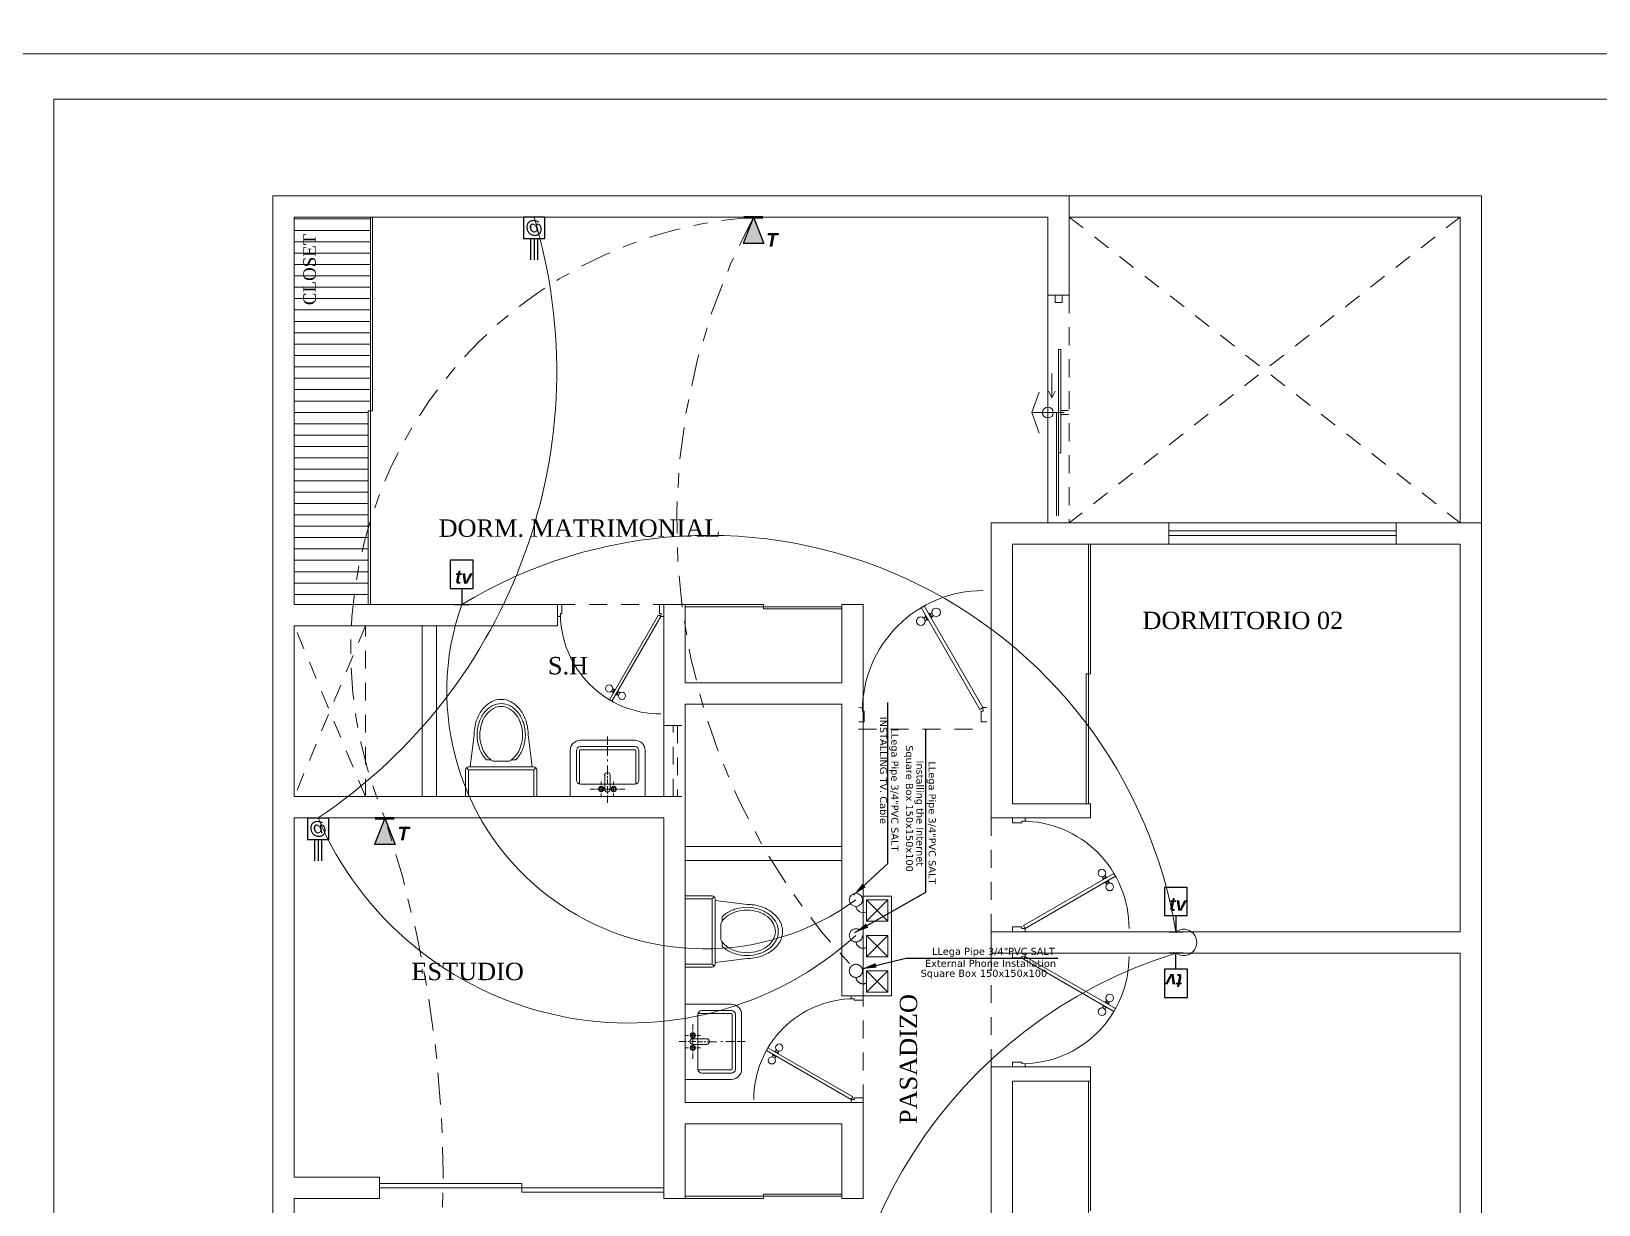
# Model space of a CAD drawing. Header units: millimetres. Extents: x -59 to 123, y 54 to 155.
# Drawn here: x -14.53 to -3.51, y 116.74 to 124.98 of the extents above; entities that cross this region are included whole.
import ezdxf
from ezdxf.enums import TextEntityAlignment as Align

# ---------------------------------------------------------------- set-up
doc = ezdxf.new("R2010")
doc.units = ezdxf.units.MM
for name, pattern in [('ACAD_ISO12W100', [21, 12, -3, 0, -3, 0, -3]), ('ACAD_ISO13W100', [36, 12, -3, 12, -3, 0, -3, 0, -3]), ('CENTER', [50.8, 31.75, -6.35, 6.35, -6.35]), ('CONTINUA', [0]), ('HIDDEN2', [0.1875, 0.125, -0.0625])]:
    doc.linetypes.add(name, pattern=pattern)
doc.layers.get('0').update_dxf_attribs({"lineweight": 9})
doc.layers.get('Defpoints').update_dxf_attribs({"lineweight": 0})
for name, color, linetype in [('A-PROY', 8, 'HIDDEN2'), ('A-TEX 010', 7, 'Continuous'), ('telefono', 54, 'Continuous'), ('TV', 140, 'ACAD_ISO12W100')]:
    doc.layers.add(name, color=color, linetype=linetype)
for name, color, linetype, lineweight in [('desague', 4, 'Continuous', 60), ('DET-CORTE', 86, 'Continuous', 50), ('HP-Mobiliario', 251, 'Continuous', 0), ('Internet', 150, 'ACAD_ISO13W100', 25), ('mobiliario', 7, 'Continuous', 0), ('murobajo', 7, 'Continuous', 30), ('MUROS', 7, 'Continuous', 80), ('PUERTAS', 7, 'Continuous', 9), ('SANITARIOS', 7, 'Continuous', 5), ('texto red', 7, 'Continuous', 9), ('VENTANA BAJA', 150, 'Continuous', 20), ('VENTANAS', 7, 'Continuous', 0), ('VIDRIO', 7, 'Continuous', 5)]:
    doc.layers.add(name, color=color, linetype=linetype, lineweight=lineweight)
doc.styles.add('david', font='arialbi.ttf', dxfattribs={"height": 0.05})
doc.styles.add('ROMANS', font='ROMANS.SHX', dxfattribs={"width": 1.35, "height": 0.29})
doc.styles.get("Standard").update_dxf_attribs({"font": 'arial.ttf'})
doc.styles.add('style4', font='verdanab.ttf', dxfattribs={"height": 0.1})
doc.styles.add('textcosan', font='verdana.ttf', dxfattribs={"height": 0.1})
doc.linetypes.add('FENCELINE2', pattern='A,6.35,-2.54,[132,ltypeshp.shx,S=2.54,R=0,X=-2.54,Y=0],-2.54,25.4', length=36.83)
doc.linetypes.add('TV', pattern='A,12.7,-5.08,["TV",Standard,S=2.54,R=0,X=-2.54,Y=-1.27],-5.08', length=22.86)
doc.dimstyles.new('dimension horizontal', dxfattribs={"dimtxt": 0.08, "dimasz": 0.1, "dimexe": 0.15, "dimexo": 0.3, "dimgap": 0.01, "dimtad": 2, "dimtih": 1, "dimtoh": 1, "dimzin": 1, "dimtxsty": 'style4', "dimblk": 'ARCHTICK', "dimcen": 0.08, "dimadec": 0, "dimazin": 0, "dimtfac": 1, "dimtmove": 0, "dimatfit": 3, "dimfxl": 1, "dimarcsym": 0})

# ---------------------------------------------------------------- blocks, each defined once
blk = doc.blocks.new('A$C45F17A5E')
at = {"color": 250, "lineweight": 0}
for p, q in [((0.13, 0.259), (0.13, 0.203)), ((0.144, 0.229), (0.144, 0)), ((0.158, 0.259), (0.158, 0.203))]:
    blk.add_line(p, q, dxfattribs=at)
blk.add_lwpolyline([(0.288, 0.052), (0.144, 0), (0, 0.052)], dxfattribs=at)
blk.add_circle((0.144, 0.114), 0.0379, dxfattribs=at)
blk = doc.blocks.new('rf67')
at = {"layer": 'PUERTAS', "ltscale": 0.075}
for p, q in [((2984.454, 394.896), (2984.429, 394.895)), ((2984.458, 394.069), (2984.429, 394.895)), ((2984.483, 394.07), (2984.454, 394.896)), ((2983.733, 394.439), (2983.698, 394.374)), ((2983.711, 394.48), (2983.733, 394.468)), ((2983.733, 394.468), (2983.722, 394.445)), ((2983.722, 394.445), (2983.733, 394.439)), ((2983.664, 394.391), (2983.698, 394.374)), ((2984.483, 394.07), (2984.458, 394.069)), ((2984.483, 394.07), (2984.472, 394.047)), ((2984.506, 394.058), (2984.483, 394.07)), ((2984.46, 394.053), (2984.425, 393.987)), ((2984.459, 393.969), (2984.425, 393.987)), ((2984.472, 394.047), (2984.46, 394.053))]:
    blk.add_line(p, q, dxfattribs=at)
at = {"layer": 'PUERTAS', "ltscale": 0.01}
for p, q in [((2984.409, 394.824), (2984.426, 394.825)), ((2984.41, 394.8), (2984.427, 394.801)), ((2984.425, 394.83), (2984.431, 394.83)), ((2984.427, 394.796), (2984.425, 394.83)), ((2984.427, 394.796), (2984.433, 394.796)), ((2984.462, 394.831), (2984.457, 394.831)), ((2984.464, 394.797), (2984.458, 394.797)), ((2984.464, 394.797), (2984.462, 394.831)), ((2984.479, 394.827), (2984.463, 394.826)), ((2984.48, 394.803), (2984.464, 394.802))]:
    blk.add_line(p, q, dxfattribs=at)
for centre in [(2984.382, 394.812), (2984.507, 394.816)]:
    blk.add_circle(centre, 0.0302, dxfattribs=at)
blk.add_arc((2984.471, 394.048), 0.848, 61.9779, 152.0448, dxfattribs=at)
blk = doc.blocks.new('A$C16406C30')
at = {"layer": 'HP-Mobiliario'}
for p, q in [((0.189, 0.5), (0, 0.5)), ((0.179, 0.48), (0, 0.48)), ((0.203, 0.494), (0.186, 0.477)), ((0.189, 0.03), (0.189, 0.47)), ((0.209, 0.02), (0.209, 0.48)), ((0.209, 0.468), (0.434, 0.44)), ((0.259, 0.322), (0.259, 0.353)), ((0.249, 0.194), (0.249, 0.306)), ((0.259, 0.147), (0.259, 0.178)), ((0, 0.02), (0.179, 0.02)), ((0, 0), (0.189, 0)), ((0.203, 0.006), (0.186, 0.023)), ((0.209, 0.032), (0.434, 0.06))]:
    blk.add_line(p, q, dxfattribs=at)
for points in [[(0.249, 0.306, -0.100268), (0.29, 0.354, -0.08725), (0.353, 0.387, -0.077598), (0.434, 0.4, -0.077598), (0.514, 0.387, -0.08725), (0.577, 0.354, -0.105601), (0.62, 0.303, -0.12364), (0.634, 0.25, -0.12364), (0.62, 0.197, -0.105601), (0.577, 0.146, -0.08725), (0.514, 0.113, -0.077598), (0.434, 0.1, -0.077598)], [(0.259, 0.353, -0.0362), (0.278, 0.37, -0.08725), (0.347, 0.406, -0.077598), (0.434, 0.42, -0.077598), (0.52, 0.406, -0.08725), (0.589, 0.37, -0.105601), (0.638, 0.313, -0.12364), (0.654, 0.25, -0.12364), (0.638, 0.187, -0.105601), (0.589, 0.13, -0.08725), (0.52, 0.094, -0.077598), (0.434, 0.08, -0.077598)], [(0.434, 0.44, -0.076393), (0.532, 0.425, -0.086437), (0.61, 0.384, -0.105872), (0.666, 0.32, -0.125404), (0.684, 0.25, -0.125404), (0.666, 0.18, -0.105872), (0.61, 0.116, -0.086437), (0.532, 0.075, -0.076393), (0.434, 0.06, -0.076393)], [(0.434, 0.1, -0.077598), (0.353, 0.113, -0.08725), (0.29, 0.146, -0.100268), (0.249, 0.194, -0.12364)], [(0.434, 0.08, -0.077598), (0.347, 0.094, -0.08725), (0.278, 0.13, -0.0362), (0.259, 0.147, -0.12364)]]:
    blk.add_lwpolyline(points, format="xyb", dxfattribs=at)
for centre, radius, start, end in [((0.179, 0.47), 0.01, 0, 90), ((0.189, 0.48), 0.02, 0, 90), ((0.179, 0.03), 0.01, 270, 0), ((0.189, 0.02), 0.02, 270, 0)]:
    blk.add_arc(centre, radius, start, end, dxfattribs=at)
blk = doc.blocks.new('LAV-5')
for p, q in [((-0.264, 0), (-0.264, -0.324)), ((0, 0), (-0.264, 0)), ((-0.045, -0.022), (-0.045, 0.001)), ((-0.002, -0.008), (-0.002, 0.043)), ((0.264, 0), (0, 0)), ((0.042, -0.022), (0.042, 0.001)), ((0.264, -0.324), (0.264, 0)), ((-0.198, -0.089), (-0.198, -0.324)), ((-0.192, -0.088), (0.192, -0.088)), ((-0.085, -0.053), (-0.123, -0.053)), ((-0.07, -0.053), (-0.078, -0.053)), ((-0.026, -0.053), (-0.064, -0.053)), ((-0.045, -0.043), (-0.045, -0.031)), ((-0.045, -0.073), (-0.045, -0.043)), ((-0.045, -0.081), (-0.045, -0.106)), ((-0.002, -0.053), (-0.021, -0.053)), ((-0.021, -0.15), (-0.021, -0.053)), ((-0.002, -0.053), (-0.017, -0.053)), ((-0.002, -0.028), (-0.002, -0.02)), ((-0.002, -0.028), (-0.002, -0.02)), ((-0.002, -0.073), (-0.002, -0.041)), ((-0.002, -0.073), (-0.002, -0.041)), ((-0.002, -0.053), (0.018, -0.053)), ((-0.002, -0.053), (0.014, -0.053)), ((-0.001, -0.086), (-0.001, -0.124)), ((0.018, -0.053), (0.018, -0.15)), ((0.023, -0.053), (0.061, -0.053)), ((0.042, -0.043), (0.042, -0.031)), ((0.042, -0.073), (0.042, -0.043)), ((0.042, -0.081), (0.042, -0.106)), ((0.067, -0.053), (0.075, -0.053)), ((0.082, -0.053), (0.12, -0.053)), ((0.198, -0.324), (0.198, -0.089)), ((-0.22, -0.116), (-0.22, -0.324)), ((-0.001, -0.133), (-0.001, -0.145)), ((-0.001, -0.154), (-0.001, -0.22)), ((0.22, -0.324), (0.22, -0.116)), ((-0.192, -0.33), (0.192, -0.33)), ((-0.002, -0.249), (-0.002, -0.262)), ((-0.002, -0.286), (-0.002, -0.351)), ((-0.002, -0.329), (-0.002, -0.347)), ((-0.192, -0.352), (0.192, -0.352)), ((-0.192, -0.396), (0.192, -0.396)), ((-0.002, -0.365), (-0.002, -0.422))]:
    blk.add_line(p, q)
for centre, radius in [((-0.045, -0.053), 0.0188), ((-0.045, -0.053), 0.0137), ((0.042, -0.053), 0.0188), ((0.042, -0.053), 0.0137)]:
    blk.add_circle(centre, radius)
for centre, radius, start, end in [((-0.192, -0.116), 0.0278, 90, 180), ((-0.002, -0.053), 0.0197, 90, 180), ((-0.002, -0.053), 0.0197, 0, 90), ((0.192, -0.116), 0.0278, 0, 90), ((-0.002, -0.15), 0.0197, 180, 270), ((-0.002, -0.15), 0.0197, 270, 0), ((-0.192, -0.324), 0.0718, 180, 270), ((-0.192, -0.324), 0.0278, 180, 270), ((-0.192, -0.324), 0.00583, 180, 270), ((0.192, -0.324), 0.0718, 270, 0), ((0.192, -0.324), 0.0278, 270, 0), ((0.192, -0.324), 0.00583, 270, 0)]:
    blk.add_arc(centre, radius, start, end)
blk = doc.blocks.new('A$C430C04D8')
at = {"layer": 'mobiliario', "lineweight": 0}
h = blk.add_hatch(dxfattribs=at)
h.set_pattern_fill('_USER', color=256, scale=0.08, pattern_type=0)
h.set_pattern_definition([(360, (51.49472, 195.4258), (1e-17, 0.08), [])])
h.paths.add_polyline_path([(0.685, 17.488), (0.685, 18.85), (0.15, 18.85), (0.15, 16.125), (0.67, 16.125), (0.67, 17.488)])
at = {"lineweight": 0}
for p, q in [((5.45, 18.3), (5.45, 16.7)), ((1.05, 15.975), (1.05, 14.775)), ((1.15, 15.975), (1.15, 14.775)), ((2.9, 14.425), (4, 14.425)), ((2.9, 14.325), (4, 14.325))]:
    blk.add_line(p, q, dxfattribs=at)
for points in [[(5.478, 17.751), (5.478, 17.579)], [(5.502, 17.625), (5.478, 17.579), (5.455, 17.625)]]:
    blk.add_lwpolyline(points, dxfattribs=at)
at = {"layer": 'A-PROY', "lineweight": 0}
for p, q in [((5.6, 18.85), (8.35, 16.7)), ((8.35, 18.85), (5.6, 16.7)), ((5.6, 18.3), (5.6, 16.7)), ((2, 16.125), (2.75, 16.125)), ((0.65, 14.775), (0.15, 15.975)), ((0.65, 15.975), (0.15, 14.775)), ((2.75, 15.275), (2.9, 15.275)), ((2.814, 14.775), (2.814, 15.275)), ((2.845, 15.275), (2.845, 14.775)), ((4.119, 15.25), (5.019, 15.25)), ((2.75, 14.775), (2.9, 14.775)), ((2.75, 14.775), (2.9, 14.775)), ((5.05, 14.625), (5.05, 13.825)), ((5.05, 12.875), (5.05, 13.675)), ((4.15, 12.625), (4.15, 13.375))]:
    blk.add_line(p, q, dxfattribs=at)
blk.add_lwpolyline([(0.15, 14.775), (0.65, 14.775), (0.65, 15.975), (0.15, 15.975), (0.15, 14.775)], dxfattribs=at)
at = {"layer": 'HP-Mobiliario', "lineweight": 0}
blk.add_line((0.75, 16.125), (0.15, 16.125), dxfattribs=at)
blk.add_line((0.75, 16.125), (0.15, 16.125), dxfattribs=at)
at = {"layer": 'murobajo', "lineweight": 0}
for p, q in [((5.6, 19), (8.5, 19)), ((8.5, 16.7), (8.5, 19)), ((8.35, 18.85), (5.6, 18.85)), ((8.35, 16.7), (8.35, 18.85)), ((6.3, 16.7), (7.9, 16.7)), ((6.3, 16.55), (7.9, 16.55))]:
    blk.add_line(p, q, dxfattribs=at)
at = {"layer": 'MUROS', "lineweight": 0}
for p, q in [((5.6, 19), (0, 19)), ((0, 19), (0, 3.575)), ((5.6, 18.3), (5.6, 19)), ((5.45, 18.85), (0.15, 18.85)), ((0.15, 18.85), (0.15, 16.125)), ((5.45, 18.3), (5.45, 18.85)), ((5.45, 18.3), (5.6, 18.3)), ((5.05, 16.7), (5.05, 14.625)), ((5.05, 16.7), (6.3, 16.7)), ((6.3, 16.7), (6.3, 16.55)), ((7.9, 16.7), (8.5, 16.7)), ((8.5, 10.8), (8.5, 16.7)), ((5.2, 16.55), (5.2, 14.725)), ((5.2, 16.55), (6.3, 16.55)), ((0.15, 16.125), (2, 16.125)), ((2, 16.125), (2, 15.975)), ((2.75, 16.125), (2.75, 14.775)), ((2.9, 16.125), (2.9, 15.575)), ((4, 16.125), (4, 15.575)), ((4.15, 16.125), (4.15, 13.375)), ((0.15, 15.975), (2, 15.975)), ((2.9, 15.575), (4, 15.575)), ((2.9, 15.425), (4, 15.425)), ((2.9, 15.425), (2.9, 12.625)), ((4, 15.425), (4, 13.375)), ((0.15, 14.775), (2.75, 14.775)), ((0.15, 14.625), (0.15, 12.1)), ((0.15, 14.625), (2.75, 14.625)), ((2.75, 14.625), (2.75, 11.95)), ((5.05, 13.825), (5.05, 13.675)), ((8.35, 10.95), (8.35, 13.675)), ((4, 13.375), (4.15, 13.375)), ((5.05, 12.875), (5.75, 12.875)), ((2.9, 12.625), (4.15, 12.625)), ((4.15, 12.625), (4.15, 11.95)), ((2.9, 12.475), (4, 12.475)), ((0.75, 12.1), (0.15, 12.1)), ((0.75, 11.95), (0.75, 12.1)), ((0.15, 11.95), (0.15, 5.15)), ((0.75, 11.95), (0.15, 11.95)), ((2.9, 11.95), (2.75, 11.95)), ((4.15, 11.95), (4, 11.95))]:
    blk.add_line(p, q, dxfattribs=at)
at = {"layer": 'MUROS', "linetype": 'CONTINUA', "lineweight": 0}
for p, q in [((7.9, 16.55), (7.9, 16.7)), ((7.9, 16.55), (8.35, 16.55)), ((8.35, 13.825), (8.35, 16.55)), ((2.75, 16.125), (2.9, 16.125)), ((4.15, 16.125), (4, 16.125)), ((0.15, 15.975), (0.15, 14.775)), ((5.75, 14.725), (5.2, 14.725)), ((5.75, 14.625), (5.75, 14.725)), ((5.05, 14.625), (5.75, 14.625)), ((5.05, 13.825), (8.35, 13.825)), ((5.05, 13.675), (8.35, 13.675)), ((5.05, 12.875), (5.05, 10.95)), ((5.75, 12.875), (5.75, 12.775)), ((5.75, 12.775), (5.2, 12.775)), ((5.2, 10.95), (5.2, 12.775)), ((2.9, 11.95), (2.9, 12.475)), ((4, 12.475), (4, 11.95))]:
    blk.add_line(p, q, dxfattribs=at)
at = {"layer": 'VENTANA BAJA', "lineweight": 0}
for p, q in [((6.3, 16.643), (7.9, 16.643)), ((6.3, 16.61), (7.9, 16.61))]:
    blk.add_line(p, q, dxfattribs=at)
at = {"layer": 'VENTANAS', "lineweight": 0, "ltscale": 0.25}
blk.add_lwpolyline([(5.55, 18.3), (5.5, 18.3), (5.5, 18.25), (5.55, 18.25)], close=True, dxfattribs=at)
at = {"layer": 'VIDRIO', "lineweight": 0}
for p, q in [((0.685, 18.85), (0.685, 16.125)), ((0.7, 17.488), (0.7, 18.85)), ((5.525, 16.75), (5.525, 17.918)), ((5.54, 17.918), (5.525, 17.918)), ((5.525, 17.918), (5.525, 16.75)), ((5.54, 17.193), (5.54, 17.918)), ((0.685, 17.488), (0.67, 17.488)), ((0.67, 16.125), (0.67, 17.488)), ((0.7, 17.488), (0.685, 17.488)), ((5.51, 16.75), (5.51, 17.475)), ((5.525, 17.475), (5.51, 17.475)), ((5.525, 17.193), (5.54, 17.193)), ((5.735, 16.55), (5.735, 14.725)), ((5.75, 15.638), (5.75, 16.55)), ((3.45, 16.125), (2.9, 16.125)), ((2.9, 16.11), (4, 16.11)), ((3.45, 16.125), (3.45, 16.11)), ((3.45, 16.11), (3.45, 16.095)), ((4, 16.095), (3.45, 16.095)), ((5.735, 15.638), (5.72, 15.638)), ((5.72, 14.725), (5.72, 15.638)), ((5.75, 15.638), (5.735, 15.638)), ((5.735, 12.775), (5.735, 10.95)), ((5.75, 11.863), (5.75, 12.775)), ((1.75, 12.055), (0.75, 12.055)), ((0.75, 12.025), (2.75, 12.025)), ((1.75, 12.055), (1.75, 11.995)), ((2.75, 11.995), (1.75, 11.995)), ((2.9, 11.965), (4, 11.965)), ((3.45, 11.95), (2.9, 11.95)), ((3.45, 11.965), (3.45, 11.98)), ((4, 11.98), (3.45, 11.98)), ((3.45, 11.95), (3.45, 11.965))]:
    blk.add_line(p, q, dxfattribs=at)
at = {"lineweight": 0, "rotation": 270}
blk.add_blockref('A$C45F17A5E', (5.336, 17.619), dxfattribs=at)
at = {"layer": 'HP-Mobiliario', "lineweight": 0, "rotation": 90}
blk.add_blockref('A$C16406C30', (1.855, 14.775), dxfattribs=at)
at = {"layer": 'HP-Mobiliario', "lineweight": 0}
blk.add_blockref('A$C16406C30', (2.9, 13.577), dxfattribs=at)
at = {"layer": 'PUERTAS', "lineweight": 0}
for p, xscale, yscale, zscale, rotation in [((-2039.836, 1472.505), -0.8333333333377142, 0.8333333333377142, 0.8333333333377142, 152.0308016876202), ((-1548.271, 2192.584), 0.8888888888884962, 0.8888888888884962, 0.8888888888884962, 297.9691983123797), ((-1548.271, -2165.084), -0.8888888888884962, 0.8888888888884962, 0.8888888888884962, 242.0308016876203), ((1460.53, 2055.211), -0.8333333333377142, 0.8333333333377142, 0.8333333333377142, 62.03080168762018)]:
    blk.add_blockref('rf67', p, dxfattribs=dict(at, xscale=xscale, yscale=yscale, zscale=zscale, rotation=rotation))
at = {"layer": 'PUERTAS', "lineweight": 0, "rotation": 27.96919831237964}
blk.add_blockref('rf67', (-2446.084, -1732.355), dxfattribs=at)
at = {"layer": 'SANITARIOS', "linetype": 'Continuous', "lineweight": 0, "xscale": -1}
for p, rotation in [((2.354, 14.775), 180), ((2.9, 13.051), 90)]:
    blk.add_blockref('LAV-5', p, dxfattribs=dict(at, rotation=rotation))
at = {"layer": 'A-TEX 010', "lineweight": 0, "attachment_point": 2, "rotation": 90, "style": 'ROMANS'}
for s, insert, char_height in [('{\\fTimes New Roman|b0|i0|c0|p18;CLOSET}', (0.213, 18.482), 0.08813), ('{\\fTimes New Roman|b0|i0|c0|p18;PASADIZO}', (4.408, 12.93), 0.1224)]:
    blk.add_mtext(s, dxfattribs=dict(at, insert=insert, char_height=char_height))
at = {"layer": 'A-TEX 010', "lineweight": 0, "char_height": 0.1224, "attachment_point": 2, "style": 'ROMANS'}
for s, insert in [('{\\fTimes New Roman|b0|i0|c0|p18;DORM. MATRIMONIAL}', (2.156, 16.724)), ('{\\fTimes New Roman|b0|i0|c0|p18;DORMITORIO 02}', (6.821, 16.075)), ('{\\fTimes New Roman|b0|i0|c0|p18;S.H}', (2.075, 15.757)), ('{\\fTimes New Roman|b0|i0|c0|p18;ESTUDIO}', (1.369, 13.607))]:
    blk.add_mtext(s, dxfattribs=dict(at, insert=insert))
blk = doc.blocks.new('internet')
at = {"layer": 'Internet', "ltscale": 0.02}
for p, q in [((543.285, 294.772), (543.435, 294.772)), ((543.285, 294.747), (543.435, 294.747)), ((543.285, 294.722), (543.435, 294.722))]:
    blk.add_line(p, q, dxfattribs=at)
blk.add_lwpolyline([(543.135, 294.672), (543.285, 294.672), (543.285, 294.822), (543.135, 294.822)], close=True, dxfattribs=at)
blk = doc.blocks.new('inter')
at = {"xscale": -1}
blk.add_blockref('internet', (791.901, -94.632), dxfattribs=at)
at = {"layer": 'Internet', "ltscale": 0.02, "insert": (248.692, 200.115), "char_height": 0.09, "attachment_point": 5, "rotation": 90}
blk.add_mtext('{\\fArial|b0|i0|c238|p34;@}', dxfattribs=at)
blk = doc.blocks.new('A$C2CA321F6')
at = {"layer": 'telefono', "lineweight": -3}
blk.add_hatch(color=256, dxfattribs=at).paths.add_polyline_path([(0.073, 0.186), (0.146, 0), (0, 0)])
for p, q in [((0.073, 0.186), (0, 0)), ((0.073, 0.186), (0.146, 0)), ((0, 0), (0.146, 0))]:
    blk.add_line(p, q, dxfattribs=at)
at = {"layer": 'telefono', "linetype": 'CENTER', "lineweight": 50, "ltscale": 0.4}
blk.add_line((0.14, 0.186), (0.006, 0.186), dxfattribs=at)
blk = doc.blocks.new('_ArchTick')
at = {"color": 0, "linetype": 'ByBlock', "const_width": 0.15}
blk.add_lwpolyline([(-0.5, -0.5), (0.5, 0.5)], dxfattribs=at)
blk = doc.blocks.new('tttevv')
at = {"layer": 'TV', "ltscale": 0.5}
for p, q in [((62.197, 56.697), (62.197, 56.583)), ((62.147, 56.583), (62.247, 56.583))]:
    blk.add_line(p, q, dxfattribs=at)
blk.add_lwpolyline([(62.117, 56.697), (62.277, 56.697), (62.277, 56.895), (62.117, 56.895)], close=True, dxfattribs=at)
at = {"layer": 'TV', "ltscale": 0.5, "style": 'david'}
blk.add_text('tv', height=0.0957, dxfattribs=at).set_placement((62.21, 56.778), align=Align.MIDDLE_CENTER)

msp = doc.modelspace()

# ---------------------------------------------------------------- linework, layer by layer
at = {"lineweight": 5}
msp.add_lwpolyline([(-8.48, 118.9041), (-8.68, 118.9041), (-8.68, 118.2045), (-8.48, 118.2045)], close=True, dxfattribs=at)
at = {"layer": 'Defpoints', "lineweight": 5, "ltscale": 0.5}
for points in [[(-14.6883, 124.826), (29.5617, 124.826), (29.5617, 154.6086), (-14.6883, 154.6086)], [(-14.6883, 95.0434), (29.5617, 95.0434), (29.5617, 124.826), (-14.6883, 124.826)]]:
    msp.add_lwpolyline(points, close=True, dxfattribs=at)
at = {"layer": 'DET-CORTE', "lineweight": 5, "ltscale": 0.5}
msp.add_lwpolyline([(-14.3704, 95.3613), (29.2437, 95.3613), (29.2437, 124.508), (-14.3704, 124.508)], close=True, dxfattribs=at)
at = {"layer": 'Internet', "lineweight": 5, "ltscale": 0.02}
for p, q in [((-8.655, 118.6291), (-8.505, 118.4791)), ((-8.655, 118.4791), (-8.505, 118.6291)), ((-8.655, 118.6291), (-8.505, 118.4791)), ((-8.655, 118.4791), (-8.505, 118.6291))]:
    msp.add_line(p, q, dxfattribs=at)
msp.add_lwpolyline([(-8.505, 118.6291), (-8.655, 118.6291), (-8.655, 118.4791), (-8.505, 118.4791)], close=True, dxfattribs=at)
msp.add_lwpolyline([(-8.505, 118.6291), (-8.655, 118.6291), (-8.655, 118.4791), (-8.505, 118.4791)], close=True, dxfattribs=at)
msp.add_circle((-8.73, 118.6291), 0.0466, dxfattribs=at)
msp.add_circle((-8.73, 118.6291), 0.0466, dxfattribs=at)
msp.add_arc((-8.6797, 118.5886), 0.0507, 186.85689, 299.0526, dxfattribs=at)
msp.add_arc((-8.6797, 118.5886), 0.0507, 186.85689, 299.0526, dxfattribs=at)
at = {"layer": 'telefono', "linetype": 'CENTER', "lineweight": 5, "ltscale": 0.015}
for p, q in [((-8.655, 118.3795), (-8.505, 118.2295)), ((-8.655, 118.2295), (-8.505, 118.3795))]:
    msp.add_line(p, q, dxfattribs=at)
msp.add_lwpolyline([(-8.505, 118.3795), (-8.655, 118.3795), (-8.655, 118.2295), (-8.505, 118.2295)], close=True, dxfattribs=at)
msp.add_circle((-8.73, 118.3795), 0.0466, dxfattribs=at)
at = {"layer": 'telefono', "linetype": 'CENTER', "lineweight": 5, "ltscale": 0.007}
for centre, radius, start, end in [((-9.2344, 120.6385), 3.0486, 94.08302, 202.85517), ((-5.432, 121.5275), 4.5593, 151.837, 223.66694), ((-19.7273, 116.9053), 8.0954, 330.52017, 18.35372)]:
    msp.add_arc(centre, radius, start, end, dxfattribs=at)
at = {"layer": 'telefono', "linetype": 'CENTER', "lineweight": 5, "ltscale": 0.015}
msp.add_arc((-8.6797, 118.339), 0.0507, 186.85689, 299.0526, dxfattribs=at)
at = {"layer": 'TV', "linetype": 'FENCELINE2', "lineweight": 5, "ltscale": 0.01}
for p, q in [((-8.655, 118.8791), (-8.505, 118.7291)), ((-8.655, 118.7291), (-8.505, 118.8791)), ((-8.655, 118.3795), (-8.505, 118.2295))]:
    msp.add_line(p, q, dxfattribs=at)
for points in [[(-8.505, 118.8791), (-8.655, 118.8791), (-8.655, 118.7291), (-8.505, 118.7291)], [(-8.505, 118.3795), (-8.655, 118.3795), (-8.655, 118.2295), (-8.505, 118.2295)]]:
    msp.add_lwpolyline(points, close=True, dxfattribs=at)
for centre in [(-8.73, 118.8791), (-8.73, 118.8791), (-8.73, 118.3795)]:
    msp.add_circle(centre, 0.0466, dxfattribs=at)
at = {"layer": 'TV', "color": 5, "linetype": 'FENCELINE2', "lineweight": 5, "ltscale": 0.01}
for centre, radius, start, end in [((-14.6132, 122.5954), 3.7785, 303.76821, 16.67029), ((-10.3276, 120.389), 2.3769, 203.15473, 312.23215)]:
    msp.add_arc(centre, radius, start, end, dxfattribs=at)
at = {"layer": 'TV', "linetype": 'TV', "lineweight": 5, "ltscale": 0.02}
for centre, radius, start, end in [((-9.7678, 118.1081), 3.3332, 9.43209, 121.36067), ((-9.7945, 120.3465), 1.8129, 160.41031, 305.95695), ((-6.4255, 118.5794), 0.0925, 234.17193, 125.82807), ((-5.4841, 115.2794), 3.3751, 107.15633, 187.53439)]:
    msp.add_arc(centre, radius, start, end, dxfattribs=at)
at = {"layer": 'TV', "linetype": 'FENCELINE2', "lineweight": 5, "ltscale": 0.01}
for centre in [(-8.6797, 118.8386), (-8.6797, 118.8386), (-8.6797, 118.339)]:
    msp.add_arc(centre, 0.0507, 186.85689, 299.0526, dxfattribs=at)

# ---------------------------------------------------------------- block references
at = {"lineweight": 5, "xscale": -1, "rotation": 270}
for p in [(-211.1085, -125.0873), (-212.628, -129.3123)]:
    msp.add_blockref('inter', p, dxfattribs=at)
at = {"lineweight": 5}
for p in [(-73.6998, 64.3716), (-68.677, 62.0716)]:
    msp.add_blockref('tttevv', p, dxfattribs=at)
at = {"lineweight": 5, "rotation": 180}
msp.add_blockref('tttevv', (55.7177, 175.0872), dxfattribs=at)
at = {"layer": 'desague', "linetype": 'CONTINUA', "lineweight": 5}
msp.add_blockref('A$C430C04D8', (-12.83, 104.8294), dxfattribs=at)
at = {"layer": 'telefono', "lineweight": 5, "xscale": -1}
for p in [(-9.3783, 123.4931), (-11.9705, 119.2681)]:
    msp.add_blockref('A$C2CA321F6', p, dxfattribs=at)

# ---------------------------------------------------------------- texts
at = {"lineweight": 5, "style": 'textcosan'}
for s, rotation, p in [('INSTALLING TV. Cable ', 269.99999, (-8.561, 120.1661)), ('Square Box 150x150x100', 270.00001, (-8.3783, 119.9657)), ('Installing the Internet', 270.00001, (-8.3045, 119.858))]:
    msp.add_text(s, height=0.05, rotation=rotation, dxfattribs=at).set_placement(p)
for s, rotation, p in [('LLega Pipe 3/4"PVC SALT ', 269.99999, (-8.4815, 119.1977)), ('LLega Pipe 3/4"PVC SALT ', 270.00001, (-8.2184, 118.9657)), ('LLega Pipe 3/4"PVC SALT ', 0.00001, (-7.3094, 118.4914)), ('Square Box 150x150x100', 0.00001, (-7.385, 118.3373)), ('External Phone Installation', 0.00001, (-7.3227, 118.4071))]:
    msp.add_text(s, height=0.05, rotation=rotation, dxfattribs=at).set_placement(p, align=Align.RIGHT)
at = {"layer": 'telefono', "linetype": 'CENTER', "lineweight": 5, "ltscale": 0.015, "char_height": 0.0957, "width": 0.234482, "style": 'david'}
for insert, attachment_point in [((-9.2799, 123.4709), 9), ((-11.8721, 119.3927), 3)]:
    msp.add_mtext('T', dxfattribs=dict(at, insert=insert, attachment_point=attachment_point))

# ---------------------------------------------------------------- leaders
at = {"layer": 'texto red', "lineweight": 5, "ltscale": 0.5}
for points in [[(-8.7472, 118.9121), (-8.5055, 119.1333), (-8.5055, 120.2653)], [(-8.7379, 118.6489), (-8.2394, 118.9315), (-8.2394, 120.0811)], [(-8.686, 118.3945), (-8.38, 118.468), (-7.3094, 118.468)]]:
    msp.add_leader(points, dimstyle='dimension horizontal', dxfattribs=at)

doc.saveas('drawing.dxf')
